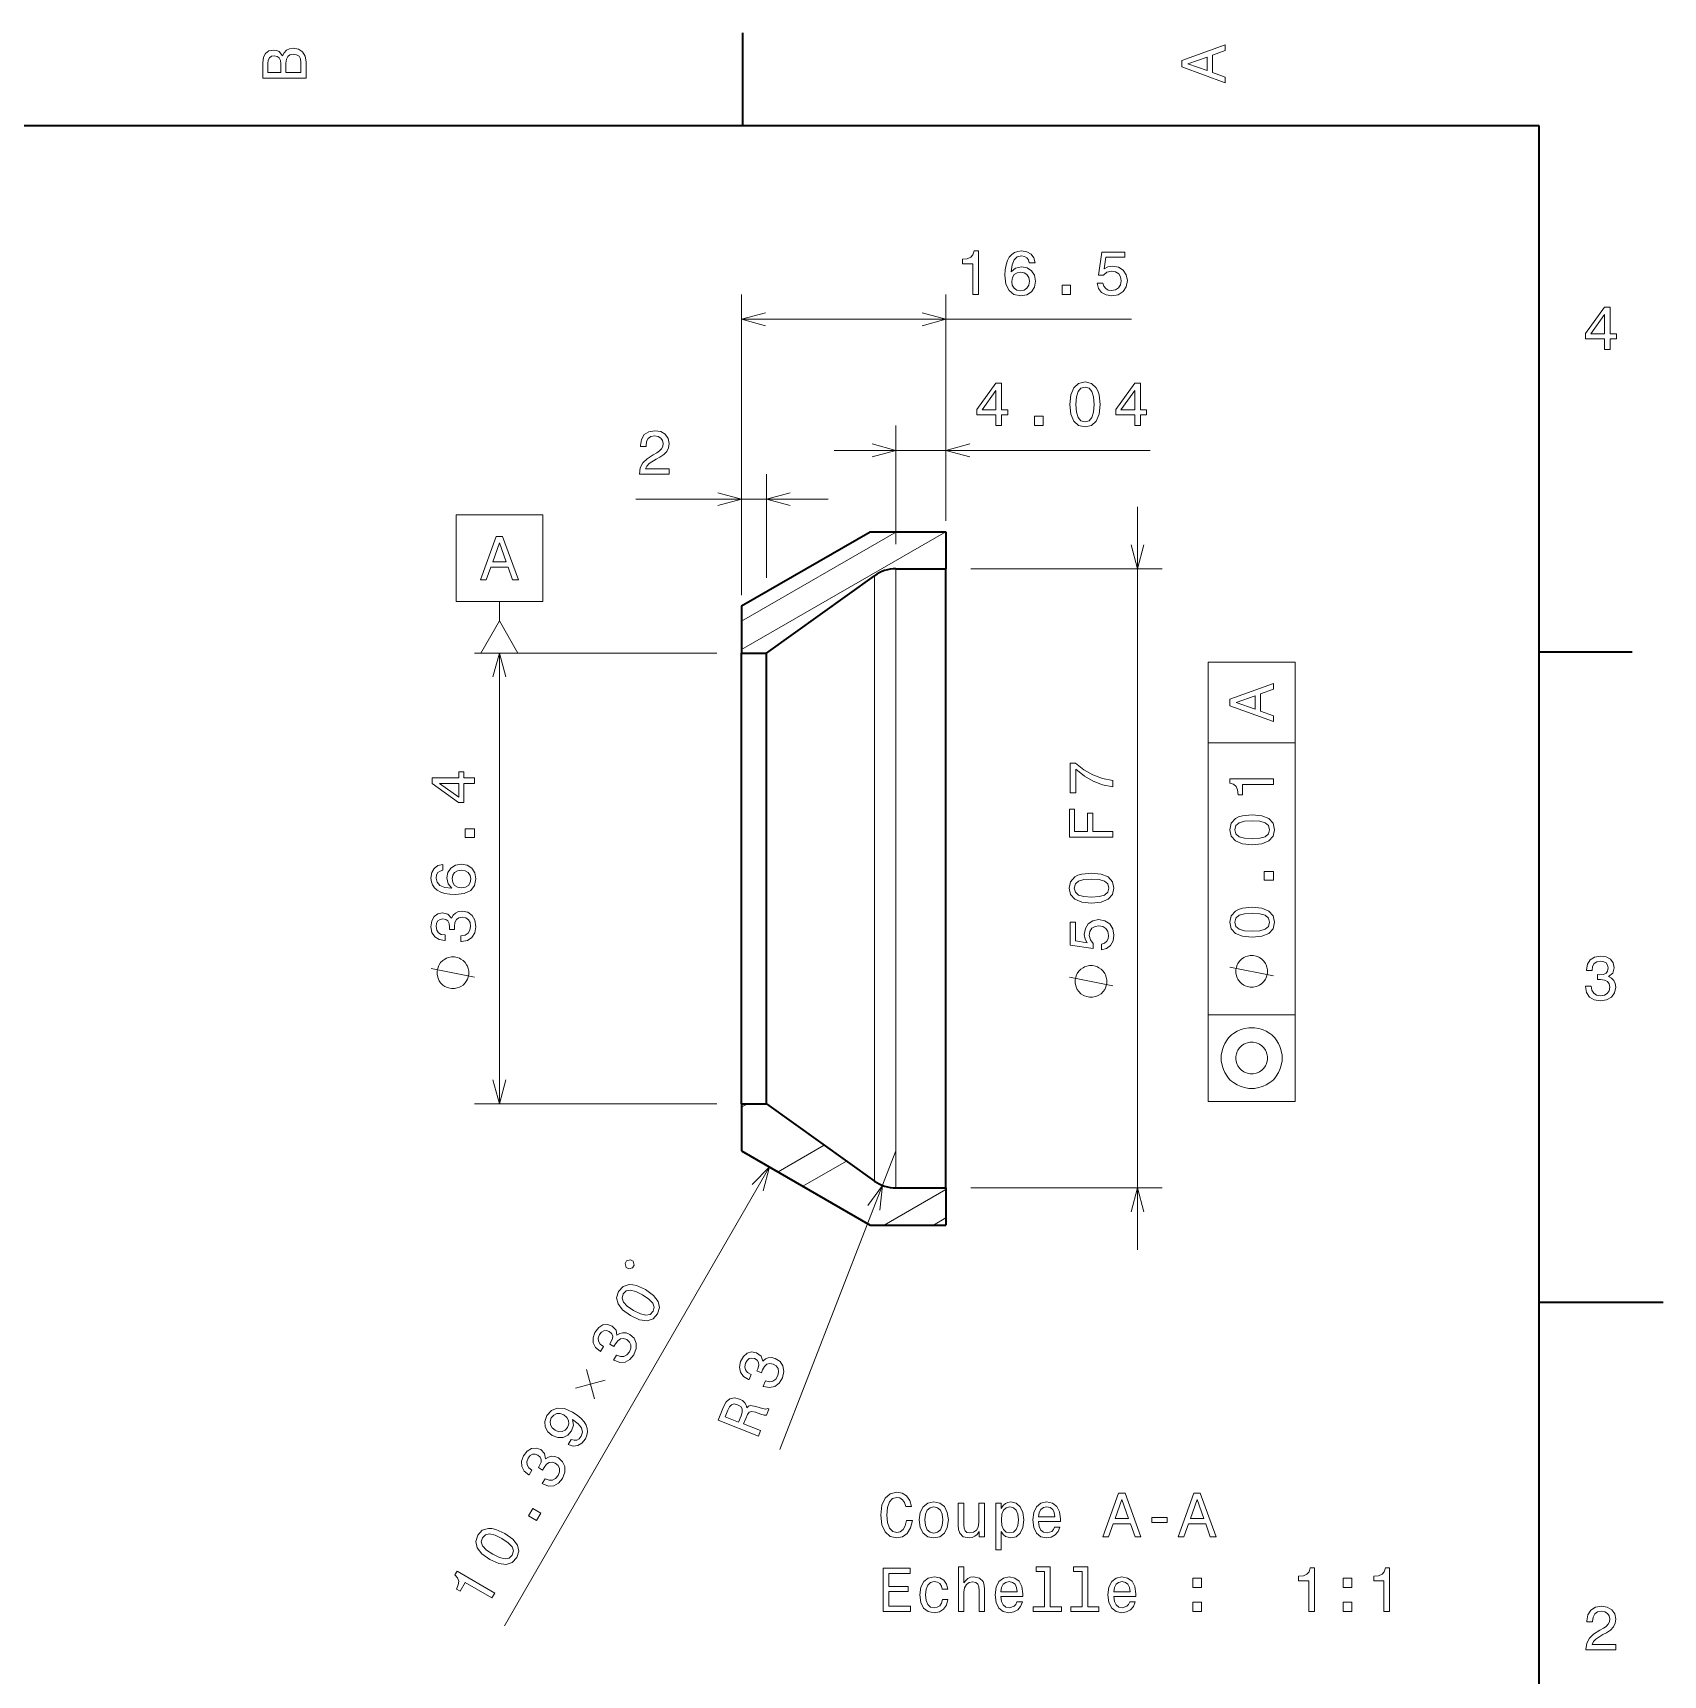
# Model space of a CAD drawing. Extents: x 0 to 297, y 0 to 210.
# Drawn here: x 165.4 to 297, y 74.9 to 207.5 of the extents above; entities that cross this region are included whole.
import ezdxf

# ---------------------------------------------------------------- set-up
doc = ezdxf.new("R2010")
doc.units = 0

msp = doc.modelspace()

# ---------------------------------------------------------------- linework, layer by layer
at = {"color": 7, "lineweight": 35, "ltscale": 0.1875}
for p, q in [((222.699997, 200), (222.699997, 207.5)), ((287, 157.5), (294.5, 157.5))]:
    msp.add_line(p, q, dxfattribs=at)
at = {"color": 7, "lineweight": 35}
for p, q in [((287, 200), (10, 200)), ((287, 10), (287, 200)), ((239.097412, 117.274002), (239.097412, 164.213562)), ((222.597412, 123.241562), (222.597412, 157.413559)), ((224.597412, 123.241562), (224.597412, 157.413559))]:
    msp.add_line(p, q, dxfattribs=at)
at = {"color": 7, "lineweight": 13}
for p, q in [((222.597412, 162.082703), (222.597412, 186.363937)), ((222.597412, 184.363937), (254.069839, 184.363937)), ((230.060455, 173.778275), (255.578186, 173.778275)), ((254.55806, 109.213562), (254.55806, 169.213562)), ((233.314316, 117.765915), (233.314316, 163.65303)), ((235.060455, 117.274002), (235.060455, 164.213562)), ((203.04039, 121.013565), (203.04039, 157.413559)), ((260.278717, 121.206154), (260.278717, 156.686264)), ((267.278717, 121.206154), (267.278717, 156.686264)), ((235.060455, 117.213562), (225.682144, 93.087082)), ((224.852051, 115.91185), (203.461609, 78.862518))]:
    msp.add_line(p, q, dxfattribs=at)
at = {"color": 7, "lineweight": 13, "ltscale": 0.457031}
msp.add_line((239.097412, 168.082703), (239.097412, 186.363937), dxfattribs=at)
at = {"color": 7, "lineweight": 13, "ltscale": 0.239118}
msp.add_line((235.060455, 166.213562), (235.060455, 175.778275), dxfattribs=at)
at = {"color": 7, "lineweight": 13, "ltscale": 0.164118}
msp.add_line((239.097412, 169.213562), (239.097412, 175.778275), dxfattribs=at)
at = {"color": 7, "lineweight": 13, "ltscale": 0.114045}
msp.add_line((222.597412, 167.284683), (222.597412, 171.846466), dxfattribs=at)
at = {"color": 7, "lineweight": 13, "ltscale": 0.209045}
msp.add_line((224.597412, 163.48468), (224.597412, 171.846466), dxfattribs=at)
at = {"color": 7, "lineweight": 13, "ltscale": 0.388527}
msp.add_line((214.05632, 169.846466), (229.597412, 169.846466), dxfattribs=at)
at = {"color": 7, "lineweight": 35, "ltscale": 0.3}
for p, q in [((222.597412, 161.213562), (232.989716, 167.213562)), ((222.597412, 117.213562), (232.989716, 111.213562))]:
    msp.add_line(p, q, dxfattribs=at)
at = {"color": 7, "lineweight": 13, "ltscale": 0.47624}
msp.add_line((222.597412, 157.688766), (239.094833, 167.213562), dxfattribs=at)
at = {"color": 7, "lineweight": 13, "ltscale": 0.36077}
msp.add_line((222.597412, 159.998169), (235.094833, 167.213562), dxfattribs=at)
at = {"color": 7, "lineweight": 35, "ltscale": 0.152692}
for p, q in [((232.989716, 167.213562), (239.097412, 167.213562)), ((232.989716, 111.213562), (239.097412, 111.213562))]:
    msp.add_line(p, q, dxfattribs=at)
at = {"color": 7, "lineweight": 35, "ltscale": 0.075}
for p, q in [((239.097412, 167.213562), (239.097412, 164.213562)), ((239.097412, 114.213562), (239.097412, 111.213562))]:
    msp.add_line(p, q, dxfattribs=at)
at = {"color": 7, "lineweight": 35, "ltscale": 0.267997}
for p, q in [((224.597412, 157.413559), (233.314316, 163.65303)), ((224.597412, 121.013565), (233.314316, 114.774094)), ((224.597412, 121.013565), (233.314316, 114.774094))]:
    msp.add_line(p, q, dxfattribs=at)
at = {"color": 7, "lineweight": 35, "ltscale": 0.100924}
for p, q in [((235.060455, 164.213562), (239.097412, 164.213562)), ((235.060455, 114.213562), (239.097412, 114.213562)), ((235.060455, 114.213562), (239.097412, 114.213562))]:
    msp.add_line(p, q, dxfattribs=at)
at = {"color": 7, "lineweight": 13, "ltscale": 0.386516}
for p, q in [((241.097412, 164.213562), (256.558044, 164.213562)), ((241.097412, 114.213562), (256.558044, 114.213562))]:
    msp.add_line(p, q, dxfattribs=at)
at = {"color": 7, "lineweight": 13, "ltscale": 0.03907}
msp.add_line((203.04039, 160.011642), (203.04039, 161.574448), dxfattribs=at)
at = {"color": 7, "lineweight": 35, "ltscale": 0.095}
for p, q in [((222.597412, 161.213562), (222.597412, 157.413559)), ((222.597412, 121.013565), (222.597412, 117.213562))]:
    msp.add_line(p, q, dxfattribs=at)
at = {"color": 7, "lineweight": 13, "ltscale": 0.488926}
for p, q in [((220.597412, 157.413559), (201.04039, 157.413559)), ((220.597412, 121.013565), (201.04039, 121.013565))]:
    msp.add_line(p, q, dxfattribs=at)
at = {"color": 7, "lineweight": 35, "ltscale": 0.05}
for p, q in [((222.597412, 157.413559), (224.597412, 157.413559)), ((222.597412, 121.013565), (224.597412, 121.013565)), ((222.597412, 121.013565), (224.597412, 121.013565))]:
    msp.add_line(p, q, dxfattribs=at)
at = {"color": 7, "lineweight": 13, "ltscale": 0.175}
for p, q in [((260.278717, 156.686264), (267.278717, 156.686264)), ((260.278717, 150.150238), (267.278717, 150.150253)), ((260.278717, 128.206146), (267.278717, 128.206161)), ((260.278717, 121.206154), (267.278717, 121.206154))]:
    msp.add_line(p, q, dxfattribs=at)
at = {"color": 7, "lineweight": 35, "ltscale": 0.0557}
for p, q in [((222.597412, 121.013565), (222.597412, 123.241562)), ((224.597412, 121.013565), (224.597412, 123.241562))]:
    msp.add_line(p, q, dxfattribs=at)
at = {"color": 7, "lineweight": 13, "ltscale": 0.01376}
msp.add_line((222.597412, 120.738358), (223.074081, 121.013565), dxfattribs=at)
at = {"color": 7, "lineweight": 13, "ltscale": 0.107678}
msp.add_line((225.544861, 115.511856), (229.274948, 117.665428), dxfattribs=at)
at = {"color": 7, "lineweight": 13, "ltscale": 0.074796}
msp.add_line((233.314316, 114.774094), (233.314316, 117.765915), dxfattribs=at)
at = {"color": 7, "lineweight": 13, "ltscale": 0.076511}
msp.add_line((235.060455, 114.213562), (235.060455, 117.274002), dxfattribs=at)
at = {"color": 7, "lineweight": 35, "ltscale": 0.076511}
msp.add_line((239.097412, 114.213562), (239.097412, 117.274002), dxfattribs=at)
at = {"color": 7, "lineweight": 13, "ltscale": 0.101498}
msp.add_line((227.544861, 114.357155), (231.060837, 116.387108), dxfattribs=at)
at = {"color": 7, "lineweight": 13, "ltscale": 0.144263}
msp.add_line((234.099991, 111.213562), (239.097412, 114.098824), dxfattribs=at)
at = {"color": 7, "lineweight": 13, "ltscale": 0.028793}
msp.add_line((238.099991, 111.213562), (239.097412, 111.789429), dxfattribs=at)
at = {"color": 7, "lineweight": 35, "ltscale": 0.25}
msp.add_line((287, 105), (297, 105), dxfattribs=at)
at = {"color": 7, "lineweight": 13}
for points in [[(185.542007, 205.630417), (185.249496, 205.983429), (185.052811, 206.074219), (184.81073, 206.104477), (184.432495, 206.03891), (184.160156, 205.842224), (183.993729, 205.524506), (183.933212, 205.080704), (183.933212, 203.835022), (187.433212, 203.835022), (187.433212, 205.151306), (187.36261, 205.620331), (187.155838, 205.968307), (186.828018, 206.185165), (186.384216, 206.260818), (186.08667, 206.215424), (185.839554, 206.094391), (185.65799, 205.897705)], [(185.385666, 204.984879), (185.385666, 204.298996), (184.351807, 204.298996), (184.351807, 205.025223), (184.382065, 205.297562), (184.472839, 205.489197), (184.629181, 205.605194), (184.86116, 205.645538), (185.093155, 205.600143), (185.254532, 205.479111), (185.355408, 205.272339)], [(187.014618, 205.095825), (187.014618, 204.298996), (185.809296, 204.298996), (185.809296, 205.050446), (185.844589, 205.368164), (185.9505, 205.595108), (186.132065, 205.731277), (186.394302, 205.776657), (186.671692, 205.731277), (186.863327, 205.605194), (186.979324, 205.393372)], [(261.633209, 203.466858), (261.633209, 203.930847), (260.604401, 204.298996), (260.604401, 205.695969), (261.633209, 206.064133), (261.633209, 206.538193), (258.128174, 205.257217), (258.128174, 204.742798)], [(260.17572, 204.460388), (258.632477, 205), (260.17572, 205.539627)], [(241.252991, 186.363937), (241.711914, 186.363937), (241.711914, 189.88916), (241.368988, 189.88916), (241.278198, 189.581512), (241.096649, 189.374741), (240.819275, 189.253708), (240.435989, 189.213364), (240.435989, 188.855286), (241.252991, 188.855286)], [(246.290161, 188.920853), (246.194336, 189.329361), (245.972443, 189.631958), (245.629501, 189.823593), (245.185699, 189.88916), (244.888153, 189.853851), (244.630936, 189.758026), (244.403992, 189.601685), (244.212357, 189.379791), (244.06105, 189.102417), (243.950104, 188.764511), (243.879501, 188.366104), (243.859329, 187.917252), (243.940018, 187.201111), (244.187134, 186.681656), (244.585556, 186.368988), (245.130219, 186.263077), (245.619415, 186.353851), (245.992615, 186.590881), (246.23468, 186.964081), (246.320419, 187.438141), (246.23468, 187.917252), (246.002701, 188.2854), (245.644623, 188.517395), (245.200821, 188.598083), (244.721725, 188.497223), (244.363647, 188.209763), (244.439301, 188.764511), (244.600677, 189.162933), (244.847794, 189.399963), (245.190735, 189.480652), (245.442902, 189.440308), (245.634552, 189.334396), (245.76062, 189.157883), (245.826187, 188.920853)], [(251.301117, 187.276764), (251.412064, 186.86322), (251.65918, 186.540451), (252.022293, 186.338715), (252.486267, 186.263077), (252.995636, 186.353851), (253.394058, 186.600967), (253.64621, 186.994339), (253.742035, 187.498657), (253.656296, 187.967682), (253.41423, 188.335846), (253.03598, 188.572876), (252.546783, 188.6586), (252.168549, 188.598083), (251.876038, 188.431656), (252.017258, 189.374741), (253.5504, 189.374741), (253.5504, 189.788284), (251.679352, 189.788284), (251.401978, 187.932373), (251.805435, 187.932373), (252.097946, 188.169418), (252.471146, 188.255142), (252.793915, 188.199677), (253.041031, 188.038284), (253.197372, 187.791168), (253.252838, 187.47345), (253.197372, 187.155731), (253.03598, 186.9086), (252.788864, 186.752258), (252.471146, 186.696793), (252.203857, 186.732086), (251.997086, 186.848083), (251.845779, 187.029648), (251.770142, 187.276764)], [(245.831238, 187.433105), (245.775757, 187.115387), (245.634552, 186.873306), (245.407593, 186.711914), (245.125183, 186.661484), (244.827621, 186.711914), (244.600677, 186.868256), (244.454422, 187.110336), (244.409042, 187.428055), (244.459473, 187.740738), (244.600677, 187.977768), (244.832672, 188.129059), (245.145355, 188.18454), (245.417679, 188.129059), (245.634552, 187.982819), (245.775757, 187.745789)], [(248.467834, 186.363937), (249.163788, 186.363937), (249.163788, 187.115387), (248.467834, 187.115387)], [(292.277374, 181.916794), (292.731262, 181.916794), (292.731262, 182.784225), (293.23056, 182.784225), (293.23056, 183.187683), (292.731262, 183.187683), (292.731262, 185.341141), (292.272339, 185.341141), (290.739197, 183.228027), (290.739197, 182.784225), (292.277374, 182.784225)], [(291.162842, 183.187683), (292.277374, 184.756134), (292.277374, 183.187683)], [(243.129486, 175.778275), (243.583374, 175.778275), (243.583374, 176.645706), (244.082657, 176.645706), (244.082657, 177.049164), (243.583374, 177.049164), (243.583374, 179.202621), (243.124451, 179.202621), (241.591309, 177.089508), (241.591309, 176.645706), (243.129486, 176.645706)], [(249.108734, 177.48793), (249.184387, 176.696136), (249.421417, 176.131302), (249.799667, 175.788361), (250.324158, 175.677414), (250.843613, 175.788361), (251.221848, 176.131302), (251.453842, 176.696136), (251.534531, 177.48793), (251.453842, 178.274673), (251.358017, 178.587357), (251.221848, 178.844559), (250.843613, 179.1875), (250.324158, 179.303497), (249.799667, 179.1875), (249.421417, 178.839508), (249.184387, 178.274673)], [(254.337555, 175.778275), (254.791443, 175.778275), (254.791443, 176.645706), (255.290726, 176.645706), (255.290726, 177.049164), (254.791443, 177.049164), (254.791443, 179.202621), (254.33252, 179.202621), (252.799377, 177.089508), (252.799377, 176.645706), (254.337555, 176.645706)], [(242.014938, 177.049164), (243.129486, 178.617615), (243.129486, 177.049164)], [(249.592896, 177.48793), (249.63324, 178.09816), (249.759323, 178.536926), (249.986267, 178.794128), (250.324158, 178.884903), (250.657013, 178.794128), (250.883957, 178.536926), (251.01004, 178.09816), (251.050385, 177.48793), (251.01004, 176.87265), (250.883957, 176.433899), (250.657013, 176.176697), (250.324158, 176.090958), (249.986267, 176.176697), (249.759323, 176.433899), (249.63324, 176.87265)], [(253.223007, 177.049164), (254.337555, 178.617615), (254.337555, 177.049164)], [(246.240158, 175.778275), (246.936111, 175.778275), (246.936111, 176.529724), (246.240158, 176.529724)], [(214.343781, 171.846466), (216.749405, 171.846466), (216.749405, 172.280182), (214.848099, 172.280182), (214.95401, 172.517212), (215.135559, 172.713898), (215.695358, 173.071976), (215.99292, 173.223267), (216.32576, 173.440125), (216.562805, 173.692291), (216.698959, 173.989838), (216.749405, 174.327728), (216.663666, 174.751373), (216.426636, 175.084213), (216.063522, 175.296036), (215.594498, 175.371674), (215.110352, 175.28595), (214.742188, 175.04892), (214.505157, 174.67067), (214.424469, 174.171387), (214.424469, 174.100784), (214.883408, 174.100784), (214.883408, 174.141144), (214.928787, 174.48407), (215.064957, 174.736237), (215.281815, 174.897614), (215.56929, 174.953094), (215.861786, 174.902664), (216.078644, 174.776581), (216.219864, 174.579895), (216.270294, 174.332779), (216.234985, 174.100784), (216.13916, 173.904099), (215.977783, 173.732635), (215.75589, 173.581329), (215.458328, 173.419952), (214.964096, 173.107269), (214.616119, 172.774414), (214.409348, 172.370956), (214.343781, 171.861603)], [(199.54039, 168.574448), (199.54039, 161.574448), (206.54039, 161.574448), (206.54039, 168.574448)], [(201.507248, 163.324448), (201.971222, 163.324448), (202.339386, 164.353271), (203.736359, 164.353271), (204.104507, 163.324448), (204.578583, 163.324448), (203.297592, 166.829498), (202.783188, 166.829498)], [(202.500763, 164.781937), (203.04039, 166.325165), (203.580017, 164.781937)], [(204.54039, 157.413559), (203.04039, 160.011642), (201.54039, 157.413559)], [(201.04039, 146.878311), (201.04039, 147.332199), (200.172958, 147.332199), (200.172958, 147.831482), (199.769501, 147.831482), (199.769501, 147.332199), (197.616043, 147.332199), (197.616043, 146.87326), (199.729156, 145.340118), (200.172958, 145.340118), (200.172958, 146.878311)], [(252.55806, 146.599915), (252.55806, 147.109283), (251.725922, 147.275711), (250.949265, 147.568222), (250.228088, 147.981766), (249.552292, 148.521393), (249.133713, 148.521393), (249.133713, 146.120819), (249.592636, 146.120819), (249.592636, 148.037247), (250.273483, 147.482483), (250.984573, 147.063904), (251.741058, 146.771393)], [(265.528717, 146.791458), (265.528717, 147.250397), (262.00351, 147.250397), (262.00351, 146.907455), (262.311127, 146.816681), (262.517914, 146.635117), (262.638947, 146.357742), (262.679291, 145.974457), (263.037354, 145.974457), (263.037354, 146.791458)], [(199.769501, 145.763748), (198.20105, 146.878311), (199.769501, 146.878311)], [(252.55806, 142.531052), (252.55806, 143.000061), (250.949265, 143.000061), (250.949265, 144.472687), (250.530685, 144.472687), (250.530685, 143.000061), (249.481689, 143.000061), (249.481689, 144.810577), (249.05806, 144.810577), (249.05806, 142.531052)], [(263.819061, 141.930801), (264.61084, 142.006454), (265.17569, 142.243484), (265.518616, 142.621719), (265.629578, 143.146225), (265.518616, 143.665665), (265.17569, 144.043915), (264.61084, 144.275894), (263.819061, 144.356598), (263.032318, 144.275894), (262.719635, 144.180084), (262.462433, 144.043915), (262.119507, 143.665665), (262.00351, 143.146225), (262.119507, 142.621719), (262.467468, 142.243484), (263.032318, 142.006454)], [(263.819061, 142.414948), (263.208832, 142.455292), (262.770081, 142.581375), (262.512878, 142.808319), (262.422089, 143.146225), (262.512878, 143.479065), (262.770081, 143.706009), (263.208832, 143.832092), (263.819061, 143.872437), (264.434326, 143.832092), (264.873108, 143.706009), (265.13031, 143.479065), (265.216034, 143.146225), (265.13031, 142.808319), (264.873108, 142.581375), (264.434326, 142.455292)], [(201.04039, 142.516922), (201.04039, 143.212891), (200.288956, 143.212891), (200.288956, 142.516922)], [(198.483475, 140.339264), (198.074966, 140.243439), (197.772385, 140.02153), (197.580734, 139.678589), (197.515167, 139.234787), (197.550476, 138.937241), (197.646301, 138.680038), (197.802643, 138.453094), (198.024536, 138.261444), (198.30191, 138.110153), (198.639816, 137.999207), (199.038223, 137.928589), (199.487076, 137.908417), (200.203217, 137.98912), (200.722672, 138.236237), (201.035339, 138.634644), (201.141251, 139.179321), (201.050476, 139.668503), (200.813446, 140.041702), (200.440247, 140.283783), (199.966187, 140.369522), (199.487076, 140.283783), (199.118927, 140.051788), (198.886932, 139.693726), (198.806244, 139.249924), (198.907104, 138.770813), (199.194565, 138.41275), (198.639816, 138.488388), (198.241394, 138.64978), (198.004364, 138.896896), (197.923676, 139.239838), (197.96402, 139.491989), (198.069931, 139.68364), (198.246445, 139.809723), (198.483475, 139.875275)], [(199.971222, 139.880325), (200.288956, 139.824844), (200.531021, 139.68364), (200.692413, 139.456696), (200.742844, 139.174271), (200.692413, 138.876724), (200.536072, 138.64978), (200.293991, 138.503525), (199.976273, 138.45813), (199.663589, 138.50856), (199.426559, 138.64978), (199.275269, 138.88176), (199.219788, 139.194443), (199.275269, 139.466782), (199.421509, 139.68364), (199.658539, 139.824844)], [(250.848404, 137.21347), (251.640198, 137.289108), (252.205032, 137.526154), (252.547974, 137.904388), (252.65892, 138.428879), (252.547974, 138.948334), (252.205032, 139.326584), (251.640198, 139.558563), (250.848404, 139.639252), (250.061661, 139.558563), (249.748978, 139.462753), (249.491776, 139.326584), (249.148834, 138.948334), (249.032837, 138.428879), (249.148834, 137.904388), (249.496826, 137.526154), (250.061661, 137.289108)], [(265.528717, 139.06221), (265.528717, 139.758179), (264.777283, 139.758179), (264.777283, 139.06221)], [(250.848404, 137.697617), (250.238174, 137.737961), (249.799408, 137.864044), (249.542206, 138.090988), (249.451431, 138.428879), (249.542206, 138.761734), (249.799408, 138.988678), (250.238174, 139.114761), (250.848404, 139.155106), (251.463684, 139.114761), (251.902435, 138.988678), (252.159637, 138.761734), (252.245377, 138.428879), (252.159637, 138.090988), (251.902435, 137.864044), (251.463684, 137.737961)], [(263.819061, 134.458755), (264.61084, 134.534409), (265.17569, 134.771439), (265.518616, 135.149673), (265.629578, 135.674179), (265.518616, 136.193619), (265.17569, 136.571869), (264.61084, 136.803848), (263.819061, 136.884552), (263.032318, 136.803848), (262.719635, 136.708038), (262.462433, 136.571869), (262.119507, 136.193619), (262.00351, 135.674179), (262.119507, 135.149673), (262.467468, 134.771439), (263.032318, 134.534409)], [(199.940964, 134.121964), (199.976273, 134.121964), (200.460419, 134.202652), (200.823532, 134.439697), (201.055511, 134.812897), (201.141251, 135.307129), (201.055511, 135.831619), (200.833618, 136.224991), (200.480591, 136.477158), (200.026703, 136.567932), (199.729156, 136.527588), (199.487076, 136.416641), (199.300476, 136.235077), (199.164307, 135.993011), (198.891968, 136.320816), (198.458252, 136.436813), (198.06488, 136.36116), (197.767334, 136.144302), (197.580734, 135.791275), (197.515167, 135.307129), (197.595871, 134.853241), (197.817764, 134.505249), (198.170792, 134.278305), (198.639816, 134.202652), (198.67511, 134.202652), (198.67511, 134.651505), (198.352356, 134.691849), (198.120361, 134.822983), (197.979156, 135.03479), (197.928711, 135.332336), (197.96907, 135.594589), (198.074966, 135.78624), (198.246445, 135.902222), (198.478424, 135.947617), (198.725555, 135.902222), (198.891968, 135.781189), (198.992844, 135.569366), (199.023102, 135.281906), (199.018051, 135.08522), (199.416473, 135.08522), (199.406387, 135.332336), (199.451767, 135.65007), (199.572815, 135.8871), (199.769501, 136.028305), (200.026703, 136.078735), (200.319214, 136.02327), (200.536072, 135.877014), (200.672241, 135.64502), (200.717621, 135.337387), (200.667191, 135.019669), (200.5159, 134.787674), (200.273819, 134.641418), (199.940964, 134.585938)], [(251.645233, 133.442139), (252.058777, 133.553085), (252.381546, 133.800217), (252.583282, 134.163315), (252.65892, 134.627304), (252.568146, 135.136658), (252.32103, 135.53508), (251.927658, 135.787247), (251.42334, 135.883057), (250.954315, 135.797333), (250.586151, 135.555252), (250.349121, 135.177017), (250.263397, 134.68782), (250.323914, 134.30957), (250.490341, 134.017075), (249.547256, 134.158279), (249.547256, 135.691422), (249.133713, 135.691422), (249.133713, 133.820389), (250.989624, 133.542999), (250.989624, 133.946457), (250.752579, 134.238968), (250.666855, 134.612167), (250.722321, 134.934937), (250.883713, 135.182053), (251.130829, 135.338394), (251.448547, 135.393875), (251.766266, 135.338394), (252.013397, 135.177017), (252.169739, 134.929886), (252.225204, 134.612167), (252.189911, 134.344879), (252.073914, 134.138107), (251.892349, 133.986816), (251.645233, 133.911163)], [(263.819061, 134.942902), (263.208832, 134.983246), (262.770081, 135.109329), (262.512878, 135.336273), (262.422089, 135.674179), (262.512878, 136.007019), (262.770081, 136.233978), (263.208832, 136.360046), (263.819061, 136.400391), (264.434326, 136.360046), (264.873108, 136.233978), (265.13031, 136.007019), (265.216034, 135.674179), (265.13031, 135.336273), (264.873108, 135.109329), (264.434326, 134.983246)], [(199.29039, 132.874847), (199.173721, 132.874847), (198.940384, 132.816513), (198.765396, 132.758179), (198.648727, 132.699844), (198.473724, 132.583176), (198.298721, 132.408188), (198.182053, 132.233185), (198.123718, 132.116516), (198.065384, 131.941513), (198.00705, 131.708176), (198.00705, 131.591522), (198.00705, 131.474854), (198.065384, 131.241516), (198.123718, 131.066513), (198.182053, 130.949844), (198.298721, 130.774857), (198.473724, 130.599854), (198.648727, 130.483185), (198.765396, 130.42485), (198.940384, 130.366516), (199.173721, 130.308182), (199.29039, 130.308182), (199.407059, 130.308182), (199.640396, 130.366516), (199.815384, 130.42485), (199.932053, 130.483185), (200.107056, 130.599854), (200.282059, 130.774841), (200.398727, 130.949844), (200.457062, 131.066513), (200.515396, 131.241516), (200.57373, 131.474854), (200.57373, 131.591522), (200.57373, 131.708176), (200.515396, 131.941513), (200.457062, 132.116516), (200.398727, 132.233185), (200.282059, 132.408188), (200.107056, 132.583176), (199.932053, 132.699844), (199.815384, 132.758179), (199.640396, 132.816513), (199.407059, 132.874847)], [(263.778717, 132.989502), (263.662048, 132.989502), (263.428711, 132.931168), (263.253723, 132.872833), (263.137054, 132.814499), (262.962036, 132.69783), (262.787048, 132.522827), (262.67038, 132.347824), (262.612061, 132.231155), (262.553711, 132.056168), (262.495392, 131.82283), (262.495392, 131.706161), (262.495392, 131.589493), (262.553711, 131.356155), (262.612061, 131.181168), (262.67038, 131.064499), (262.787048, 130.889496), (262.962036, 130.714493), (263.137054, 130.597824), (263.253723, 130.53949), (263.428711, 130.481155), (263.662048, 130.422821), (263.778717, 130.422821), (263.895386, 130.422821), (264.128723, 130.481155), (264.303711, 130.53949), (264.42038, 130.597824), (264.595398, 130.714493), (264.770386, 130.889496), (264.887054, 131.064499), (264.945374, 131.181168), (265.003723, 131.356155), (265.062042, 131.589493), (265.062042, 131.706161), (265.062042, 131.82283), (265.003723, 132.056168), (264.945374, 132.231155), (264.887054, 132.347824), (264.770386, 132.522827), (264.595398, 132.69783), (264.42038, 132.814499), (264.303711, 132.872833), (264.128723, 132.931168), (263.895386, 132.989502)], [(290.729126, 130.51622), (290.729126, 130.480911), (290.809814, 129.996765), (291.046844, 129.633652), (291.420044, 129.401657), (291.914276, 129.315933), (292.438782, 129.401657), (292.832153, 129.623566), (293.08429, 129.976593), (293.175079, 130.430481), (293.134735, 130.728027), (293.023773, 130.970108), (292.842224, 131.156708), (292.600159, 131.292877), (292.927948, 131.565216), (293.043945, 131.998932), (292.968292, 132.392303), (292.751434, 132.68985), (292.398407, 132.87645), (291.914276, 132.942017), (291.460388, 132.861313), (291.112396, 132.63942), (290.885468, 132.286392), (290.809814, 131.817368), (290.809814, 131.782074), (291.258636, 131.782074), (291.299011, 132.104828), (291.430115, 132.336823), (291.641937, 132.478027), (291.939484, 132.528473), (292.201721, 132.488113), (292.393372, 132.382217), (292.509369, 132.210739), (292.554749, 131.97876), (292.509369, 131.731628), (292.388336, 131.565216), (292.176514, 131.46434), (291.889069, 131.434082), (291.692383, 131.439133), (291.692383, 131.04071), (291.939484, 131.050797), (292.257202, 131.005417), (292.494232, 130.884369), (292.635468, 130.687683), (292.685883, 130.430481), (292.630402, 130.13797), (292.484161, 129.921112), (292.252167, 129.784943), (291.944519, 129.739563), (291.626801, 129.789993), (291.394806, 129.941284), (291.248566, 130.183365), (291.193085, 130.51622)], [(250.80806, 132.17485), (250.691391, 132.17485), (250.458054, 132.116516), (250.283066, 132.058182), (250.166397, 131.999847), (249.991394, 131.883179), (249.816391, 131.708176), (249.699722, 131.533188), (249.641388, 131.416519), (249.583054, 131.241516), (249.524719, 131.008179), (249.524719, 130.89151), (249.524719, 130.774841), (249.583054, 130.541519), (249.641388, 130.366516), (249.699722, 130.249847), (249.816391, 130.074844), (249.991394, 129.899841), (250.166397, 129.783188), (250.283066, 129.724854), (250.458054, 129.666519), (250.691391, 129.608185), (250.80806, 129.608185), (250.924728, 129.608185), (251.158066, 129.666519), (251.333054, 129.724854), (251.449722, 129.783188), (251.624725, 129.899841), (251.799728, 130.074844), (251.916397, 130.249847), (251.974731, 130.366516), (252.033066, 130.541519), (252.0914, 130.774841), (252.0914, 130.89151), (252.0914, 131.008179), (252.033066, 131.241516), (251.974731, 131.416519), (251.916397, 131.533188), (251.799728, 131.708176), (251.624725, 131.883179), (251.449722, 131.999847), (251.333054, 132.058182), (251.158066, 132.116516), (250.924728, 132.17485)], [(263.778717, 127.156151), (263.54538, 127.156151), (263.195374, 127.097824), (263.020386, 127.03949), (262.845398, 126.981155), (262.612061, 126.864487), (262.320374, 126.689484), (262.145386, 126.572823), (262.028717, 126.456154), (261.912048, 126.339485), (261.79538, 126.16449), (261.620392, 125.872818), (261.503723, 125.639488), (261.445374, 125.464485), (261.387054, 125.28949), (261.328705, 124.939484), (261.328705, 124.706154), (261.328705, 124.472824), (261.387054, 124.122818), (261.445374, 123.947823), (261.503723, 123.77282), (261.620392, 123.53949), (261.79538, 123.247818), (261.912048, 123.072823), (262.028717, 122.956154), (262.145386, 122.839485), (262.320374, 122.722824), (262.612061, 122.547821), (262.845398, 122.431152), (263.020386, 122.372818), (263.195374, 122.314484), (263.54538, 122.256157), (263.778717, 122.256157), (264.012054, 122.256157), (264.362061, 122.314484), (264.537048, 122.372818), (264.712036, 122.431152), (264.945374, 122.547821), (265.237061, 122.722824), (265.412048, 122.839485), (265.528717, 122.956154), (265.645386, 123.072823), (265.762054, 123.247818), (265.937042, 123.53949), (266.053711, 123.77282), (266.112061, 123.947823), (266.17038, 124.122818), (266.228729, 124.472824), (266.228729, 124.706154), (266.228729, 124.939484), (266.17038, 125.28949), (266.112061, 125.464485), (266.053711, 125.639488), (265.937042, 125.872818), (265.762054, 126.16449), (265.645386, 126.339485), (265.528717, 126.456154), (265.412048, 126.572823), (265.237061, 126.689484), (264.945374, 126.864487), (264.712036, 126.981155), (264.537048, 127.03949), (264.362061, 127.097824), (264.012054, 127.156151)], [(263.778717, 125.989487), (263.662048, 125.989487), (263.428711, 125.931152), (263.253723, 125.872818), (263.137054, 125.814484), (262.962036, 125.697823), (262.787048, 125.52282), (262.67038, 125.347824), (262.612061, 125.231155), (262.553711, 125.056152), (262.495392, 124.822823), (262.495392, 124.706154), (262.495392, 124.589485), (262.553711, 124.356155), (262.612061, 124.181152), (262.67038, 124.064484), (262.787048, 123.889488), (262.962036, 123.714485), (263.137054, 123.597824), (263.253723, 123.53949), (263.428711, 123.481155), (263.662048, 123.422821), (263.778717, 123.422821), (263.895386, 123.422821), (264.128723, 123.481155), (264.303711, 123.53949), (264.42038, 123.597824), (264.595398, 123.714485), (264.770386, 123.889488), (264.887054, 124.064484), (264.945374, 124.181152), (265.003723, 124.356155), (265.062042, 124.589485), (265.062042, 124.706154), (265.062042, 124.822823), (265.003723, 125.056152), (264.945374, 125.231155), (264.887054, 125.347824), (264.770386, 125.52282), (264.595398, 125.697823), (264.42038, 125.814484), (264.303711, 125.872818), (264.128723, 125.931152), (263.895386, 125.989487)], [(213.799545, 107.768364), (213.916214, 107.970436), (213.830811, 108.289169), (213.628738, 108.405838), (213.309998, 108.320435), (213.193329, 108.118362), (213.278732, 107.799622), (213.480804, 107.682953)], [(213.633316, 103.89975), (214.356842, 103.569374), (214.964523, 103.492226), (215.450638, 103.648323), (215.808975, 104.047073), (215.972626, 104.552414), (215.864746, 105.051453), (215.491577, 105.534775), (214.846207, 106.000549), (214.124527, 106.324036), (213.805832, 106.3974), (213.514999, 106.408073), (213.028885, 106.251976), (212.668701, 105.860115), (212.506912, 105.347893), (212.619141, 104.846329), (212.989792, 104.358643)], [(213.875397, 104.319038), (213.367081, 104.659096), (213.050156, 104.987663), (212.940872, 105.312805), (213.031204, 105.650818), (213.276245, 105.893692), (213.612473, 105.961632), (214.055481, 105.85144), (214.604141, 105.581268), (215.116806, 105.238686), (215.433746, 104.910118), (215.543015, 104.584976), (215.450836, 104.253845), (215.207642, 104.004089), (214.871429, 103.93615), (214.428406, 104.046341)], [(212.266037, 100.311096), (212.296616, 100.293449), (212.756241, 100.121254), (213.189224, 100.144974), (213.576736, 100.35218), (213.898102, 100.737335), (214.086105, 101.234428), (214.090607, 101.68605), (213.910965, 102.08094), (213.563278, 102.386505), (213.285416, 102.500336), (213.020294, 102.525284), (212.767914, 102.461349), (212.528961, 102.319794), (212.457016, 102.739853), (212.139404, 103.057167), (211.76091, 103.188339), (211.394791, 103.149307), (211.056671, 102.936874), (210.757828, 102.550369), (210.600754, 102.116943), (210.618942, 101.704636), (210.811188, 101.331581), (211.17955, 101.031555), (211.210129, 101.013908), (211.434555, 101.402618), (211.175201, 101.598946), (211.039856, 101.828491), (211.023468, 102.082535), (211.128571, 102.36544), (211.294632, 102.57238), (211.482178, 102.685394), (211.688675, 102.700111), (211.912277, 102.623428), (212.103592, 102.460556), (212.187195, 102.272522), (212.16864, 102.038651), (212.051117, 101.774574), (211.94841, 101.606766), (212.293442, 101.407555), (212.408264, 101.626602), (212.60643, 101.879074), (212.829773, 102.023827), (213.070709, 102.047775), (213.31868, 101.962845), (213.54425, 101.768555), (213.658936, 101.533463), (213.660858, 101.264473), (213.546356, 100.975357), (213.343811, 100.725418), (213.096802, 100.600159), (212.814026, 100.594528), (212.498032, 100.712921)], [(224.345108, 98.202156), (224.378006, 98.189362), (224.858505, 98.089165), (225.282822, 98.178535), (225.634262, 98.442329), (225.893234, 98.871925), (226.003357, 99.391846), (225.939041, 99.83889), (225.701355, 100.201828), (225.311203, 100.450882), (225.019241, 100.52108), (224.753418, 100.505371), (224.513718, 100.403755), (224.299103, 100.227463), (224.164032, 100.631668), (223.801804, 100.896919), (223.407761, 100.968933), (223.051849, 100.874611), (222.750031, 100.613174), (222.513504, 100.185669), (222.424271, 99.733383), (222.50502, 99.328644), (222.751846, 98.989212), (223.161591, 98.748779), (223.194489, 98.735992), (223.357117, 99.154343), (223.070892, 99.308884), (222.902176, 99.515152), (222.84729, 99.763741), (222.908096, 100.059341), (223.04071, 100.289154), (223.208862, 100.429413), (223.410706, 100.475403), (223.643372, 100.433655), (223.857254, 100.301819), (223.968521, 100.128708), (223.985794, 99.894737), (223.909851, 99.615845), (223.833893, 99.434341), (224.205231, 99.289993), (224.28537, 99.523979), (224.44278, 99.803673), (224.641479, 99.980743), (224.875961, 100.041107), (225.133957, 99.994919), (225.38649, 99.837234), (225.535629, 99.622353), (225.578491, 99.356796), (225.509338, 99.053612), (225.347229, 98.775742), (225.122162, 98.614334), (224.843536, 98.56572), (224.513199, 98.634613)], [(223.960556, 94.178329), (224.130478, 94.615494), (222.753204, 95.150848), (222.926788, 95.597412), (223.068787, 95.920975), (223.214996, 96.102219), (223.413971, 96.154732), (223.709579, 96.093933), (224.141769, 95.952988), (224.430069, 95.87339), (224.616516, 95.865845), (224.808365, 96.359406), (224.719055, 96.394119), (224.54541, 96.337173), (224.286362, 96.394577), (223.747101, 96.566322), (223.325897, 96.638062), (223.161652, 96.577461), (223.006561, 96.442955), (222.962143, 96.676659), (222.848785, 96.872223), (222.674835, 97.037231), (222.436676, 97.162277), (222.016251, 97.249954), (221.647018, 97.177048), (221.347809, 96.936234), (221.122253, 96.536942), (220.698334, 95.446396)], [(208.604202, 93.504631), (208.987061, 93.370941), (209.361908, 93.404922), (209.699341, 93.606094), (209.987442, 93.963875), (210.105637, 94.239212), (210.160675, 94.516083), (210.138748, 94.790794), (210.042389, 95.067711), (209.877823, 95.337433), (209.636307, 95.60498), (209.328415, 95.858444), (208.947952, 96.107231), (208.289261, 96.388535), (207.715836, 96.43425), (207.248367, 96.249916), (206.882462, 95.838058), (206.713959, 95.364655), (206.737, 94.92041), (206.939163, 94.52417), (207.305008, 94.21978), (207.764633, 94.047592), (208.201981, 94.068787), (208.579407, 94.258514), (208.869339, 94.609406), (209.023392, 95.067871), (208.949112, 95.524216), (209.393555, 95.174438), (209.657898, 94.835472), (209.739624, 94.502945), (209.636185, 94.172493), (209.474487, 93.963028), (209.282578, 93.852539), (209.066681, 93.831604), (208.836182, 93.906448)], [(207.545227, 94.645958), (207.299652, 94.84597), (207.15625, 95.091827), (207.131805, 95.362167), (207.227493, 95.638855), (207.424316, 95.868805), (207.673187, 95.987175), (207.95343, 95.988426), (208.251953, 95.880127), (208.499374, 95.673225), (208.634048, 95.432419), (208.644714, 95.158386), (208.534576, 94.866745), (208.352203, 94.651749), (208.117111, 94.537064), (207.845612, 94.530769)], [(221.474289, 96.259415), (221.613953, 96.535187), (221.78183, 96.702591), (221.995682, 96.765556), (222.27066, 96.707367), (222.525024, 96.554382), (222.640213, 96.363518), (222.640778, 96.114395), (222.549164, 95.809128), (222.353653, 95.306168), (221.267822, 95.728241)], [(206.50502, 90.332718), (206.535583, 90.315071), (206.995224, 90.142876), (207.428207, 90.166595), (207.815704, 90.373802), (208.137085, 90.758957), (208.325073, 91.25605), (208.32959, 91.707672), (208.149933, 92.102562), (207.802246, 92.408127), (207.524384, 92.521957), (207.259277, 92.546906), (207.006897, 92.482971), (206.767929, 92.341415), (206.695984, 92.761475), (206.378372, 93.078789), (205.999878, 93.209961), (205.633759, 93.170929), (205.295654, 92.958496), (204.996796, 92.571991), (204.839737, 92.138565), (204.85791, 91.726257), (205.050171, 91.353203), (205.418533, 91.053177), (205.449112, 91.03553), (205.673523, 91.42424), (205.414185, 91.620567), (205.278839, 91.850113), (205.262451, 92.104156), (205.367554, 92.387062), (205.533615, 92.594002), (205.721146, 92.707016), (205.927643, 92.721733), (206.151245, 92.64505), (206.34256, 92.482178), (206.426178, 92.294144), (206.407623, 92.060272), (206.2901, 91.796196), (206.187378, 91.628387), (206.532425, 91.429176), (206.647247, 91.648224), (206.845413, 91.900696), (207.068756, 92.045448), (207.309692, 92.069397), (207.557648, 91.984467), (207.783234, 91.790176), (207.897919, 91.555084), (207.899841, 91.286095), (207.785339, 90.996979), (207.582794, 90.74704), (207.33577, 90.62178), (207.053009, 90.61615), (206.737, 90.734543)], [(235.89743, 87.350395), (235.796555, 86.926765), (235.630127, 86.624168), (235.398148, 86.437569), (235.125809, 86.377052), (234.798004, 86.467827), (234.540802, 86.740166), (234.369324, 87.183968), (234.313843, 87.79924), (234.369324, 88.40947), (234.535751, 88.858315), (234.792953, 89.130653), (235.125809, 89.226471), (235.367889, 89.176041), (235.574661, 89.034828), (235.736038, 88.807884), (235.846985, 88.495209), (236.326096, 88.495209), (236.174805, 88.974312), (235.912552, 89.337425), (235.554489, 89.564369), (235.125809, 89.645065), (234.591232, 89.518982), (234.182724, 89.165955), (233.920471, 88.585983), (233.829697, 87.79924), (233.920471, 87.012497), (234.182724, 86.432526), (234.591232, 86.074455), (235.125809, 85.953423), (235.594833, 86.04924), (235.973068, 86.316528), (236.240356, 86.755295), (236.381577, 87.350395)], [(251.763412, 86.04924), (252.227386, 86.04924), (252.595551, 87.078056), (253.992523, 87.078056), (254.360687, 86.04924), (254.834747, 86.04924), (253.553772, 89.554283), (253.039352, 89.554283)], [(252.756927, 87.506729), (253.296555, 89.049957), (253.836182, 87.506729)], [(257.835449, 86.04924), (258.299438, 86.04924), (258.667603, 87.078056), (260.064575, 87.078056), (260.432739, 86.04924), (260.906799, 86.04924), (259.625824, 89.554283), (259.111389, 89.554283)], [(258.828979, 87.506729), (259.368591, 89.049957), (259.908234, 87.506729)], [(206.050598, 87.346786), (206.398575, 87.949509), (205.747803, 88.325226), (205.399826, 87.722504)], [(236.941376, 87.400826), (237.022064, 86.785553), (237.254059, 86.331657), (237.622208, 86.04924), (238.11644, 85.953423), (238.605637, 86.04924), (238.973785, 86.326614), (239.20578, 86.78051), (239.291519, 87.400826), (239.20578, 88.016098), (238.973785, 88.475029), (238.605637, 88.752411), (238.11644, 88.853271), (237.622208, 88.752411), (237.254059, 88.469986), (237.022064, 88.016098)], [(237.395264, 87.405869), (237.440643, 87.859756), (237.581863, 88.187569), (237.808807, 88.389297), (238.11644, 88.4599), (238.419037, 88.389297), (238.645981, 88.192612), (238.787186, 87.859756), (238.837631, 87.405869), (238.787186, 86.946938), (238.645981, 86.614082), (238.419037, 86.412354), (238.11644, 86.346794), (237.808807, 86.412354), (237.581863, 86.614082), (237.440643, 86.946938)], [(242.196411, 88.757454), (241.752609, 88.757454), (241.752609, 87.194054), (241.702179, 86.83094), (241.555923, 86.568695), (241.328979, 86.40731), (241.031433, 86.35688), (240.794403, 86.397224), (240.643097, 86.518257), (240.557373, 86.725029), (240.537186, 87.01754), (240.537186, 88.757454), (240.093384, 88.757454), (240.093384, 86.977196), (240.108521, 86.619125), (240.204346, 86.321571), (240.496841, 86.04924), (240.965866, 85.953423), (241.218033, 85.988724), (241.434891, 86.079498), (241.62149, 86.23584), (241.772781, 86.462784), (241.772781, 86.04924), (242.196411, 86.04924)], [(243.563126, 88.338867), (243.563126, 88.757454), (243.119324, 88.757454), (243.119324, 85.000252), (243.563126, 85.000252), (243.563126, 86.462784), (243.719467, 86.225754), (243.895981, 86.069412), (244.339783, 85.953423), (244.763412, 86.04924), (245.096268, 86.3367), (245.313126, 86.790596), (245.393814, 87.405869), (245.313126, 88.016098), (245.096268, 88.469986), (244.763412, 88.752411), (244.339783, 88.853271), (244.097717, 88.823013), (243.890945, 88.727196), (243.714432, 88.565811)], [(244.264145, 86.351837), (243.966583, 86.417397), (243.749725, 86.619125), (243.613556, 86.946938), (243.568176, 87.405869), (243.613556, 87.859756), (243.749725, 88.187569), (243.966583, 88.384254), (244.264145, 88.454857), (244.536469, 88.384254), (244.753326, 88.182526), (244.889496, 87.854713), (244.939926, 87.405869), (244.889496, 86.951981), (244.753326, 86.619125), (244.536469, 86.417397)], [(246.568893, 87.274742), (248.344116, 87.274742), (248.349152, 87.481514), (248.268463, 88.061485), (248.046555, 88.495209), (247.693527, 88.757454), (247.224518, 88.853271), (246.765579, 88.752411), (246.412552, 88.469986), (246.185608, 88.011055), (246.104919, 87.405869), (246.180573, 86.785553), (246.407516, 86.331657), (246.755493, 86.04924), (247.209381, 85.953423), (247.602753, 86.018982), (247.925522, 86.190453), (248.162552, 86.462784), (248.298721, 86.825897), (247.859955, 86.825897), (247.76918, 86.624168), (247.638062, 86.47287), (247.264862, 86.351837), (246.977386, 86.40731), (246.760529, 86.583824), (246.619324, 86.871284), (246.568893, 87.259613)], [(246.568893, 87.647942), (246.624374, 87.995926), (246.760529, 88.253128), (246.967316, 88.40947), (247.239639, 88.464943), (247.506927, 88.40947), (247.713699, 88.253128), (247.839783, 87.995926), (247.885178, 87.647942)], [(255.722351, 87.20414), (256.94281, 87.20414), (256.94281, 87.602554), (255.722351, 87.602554)], [(202.26825, 84.214897), (202.991791, 83.884521), (203.599472, 83.807373), (204.085587, 83.96347), (204.443924, 84.362221), (204.607559, 84.867554), (204.499695, 85.366592), (204.126511, 85.849915), (203.481155, 86.315689), (202.75946, 86.639183), (202.440765, 86.71254), (202.149933, 86.723221), (201.663818, 86.567123), (201.30365, 86.175262), (201.141846, 85.66304), (201.254089, 85.161476), (201.624741, 84.673782)], [(202.51033, 84.634186), (202.002029, 84.974243), (201.685089, 85.302811), (201.575821, 85.627945), (201.666153, 85.965965), (201.911194, 86.208832), (202.247406, 86.276779), (202.69043, 86.16658), (203.239075, 85.896408), (203.751755, 85.553833), (204.06868, 85.225266), (204.177963, 84.900116), (204.085785, 84.568993), (203.84259, 84.319229), (203.506363, 84.251297), (203.063354, 84.361481)], [(240.108521, 80.002411), (240.552322, 80.002411), (240.552322, 81.565811), (240.597717, 81.923882), (240.743958, 82.186127), (240.970917, 82.347511), (241.273499, 82.408028), (241.515579, 82.357597), (241.66687, 82.221428), (241.742523, 81.994484), (241.767746, 81.691895), (241.767746, 80.002411), (242.211548, 80.002411), (242.211548, 81.782669), (242.191376, 82.140739), (242.100586, 82.438293), (241.80304, 82.710625), (241.339066, 82.806442), (241.086899, 82.771141), (240.870041, 82.675323), (240.688492, 82.524025), (240.552322, 82.317253), (240.552322, 83.623451), (240.108521, 83.623451)], [(247.063126, 83.250252), (247.063126, 80.37561), (246.150299, 80.37561), (246.150299, 80.002411), (248.414719, 80.002411), (248.414719, 80.37561), (247.506927, 80.37561), (247.506927, 83.623451), (246.367157, 83.623451), (246.367157, 83.250252)], [(250.099152, 83.250252), (250.099152, 80.37561), (249.186325, 80.37561), (249.186325, 80.002411), (251.450745, 80.002411), (251.450745, 80.37561), (250.542953, 80.37561), (250.542953, 83.623451), (249.403183, 83.623451), (249.403183, 83.250252)], [(202.443176, 81.098541), (202.672638, 81.495987), (199.619705, 83.258598), (199.448242, 82.961609), (199.669281, 82.729172), (199.757568, 82.468552), (199.723694, 82.167816), (199.567001, 81.815704), (199.87709, 81.636673), (200.285599, 82.344223)], [(234.021347, 80.002411), (236.240356, 80.002411), (236.240356, 80.426041), (234.485321, 80.426041), (234.485321, 81.611198), (236.048721, 81.611198), (236.048721, 82.029785), (234.485321, 82.029785), (234.485321, 83.078781), (236.200012, 83.078781), (236.200012, 83.502411), (234.021347, 83.502411)], [(238.797272, 81.812927), (239.236038, 81.812927), (239.145264, 82.216385), (238.928406, 82.534111), (238.5905, 82.730797), (238.151749, 82.806442), (237.667603, 82.705582), (237.299438, 82.423157), (237.067459, 81.964226), (236.986755, 81.348953), (237.062408, 80.738724), (237.289352, 80.284828), (237.64743, 80.002411), (238.136612, 79.906593), (238.570328, 79.982239), (238.908234, 80.194054), (239.140213, 80.526909), (239.241089, 80.970711), (238.817459, 80.970711), (238.741806, 80.688293), (238.600586, 80.476471), (238.398865, 80.345352), (238.151749, 80.305008), (237.844116, 80.370567), (237.622208, 80.572296), (237.486038, 80.900108), (237.440643, 81.364082), (237.486038, 81.81797), (237.627243, 82.145782), (237.854202, 82.347511), (238.151749, 82.418114), (238.413986, 82.372726), (238.610687, 82.256737), (238.741806, 82.065094)], [(243.532867, 81.227913), (245.30809, 81.227913), (245.313126, 81.434685), (245.232437, 82.014656), (245.010529, 82.44838), (244.657516, 82.710625), (244.188492, 82.806442), (243.729553, 82.705582), (243.376526, 82.423157), (243.149582, 81.964226), (243.068893, 81.359039), (243.144547, 80.738724), (243.37149, 80.284828), (243.719467, 80.002411), (244.173355, 79.906593), (244.566727, 79.972153), (244.889496, 80.143623), (245.126526, 80.415955), (245.262695, 80.779068), (244.823944, 80.779068), (244.733154, 80.577339), (244.602036, 80.426041), (244.228836, 80.305008), (243.941376, 80.360481), (243.724518, 80.536995), (243.583298, 80.824455), (243.532867, 81.212784)], [(243.532867, 81.601112), (243.588348, 81.949097), (243.724518, 82.206299), (243.93129, 82.36264), (244.203613, 82.418114), (244.470917, 82.36264), (244.677689, 82.206299), (244.803757, 81.949097), (244.849152, 81.601112)], [(252.640945, 81.227913), (254.416153, 81.227913), (254.421204, 81.434685), (254.340515, 82.014656), (254.118607, 82.44838), (253.765579, 82.710625), (253.296555, 82.806442), (252.837631, 82.705582), (252.484604, 82.423157), (252.25766, 81.964226), (252.176956, 81.359039), (252.252609, 80.738724), (252.479553, 80.284828), (252.827545, 80.002411), (253.281433, 79.906593), (253.674805, 79.972153), (253.997574, 80.143623), (254.234604, 80.415955), (254.370758, 80.779068), (253.932007, 80.779068), (253.841232, 80.577339), (253.710098, 80.426041), (253.336899, 80.305008), (253.049438, 80.360481), (252.832581, 80.536995), (252.691376, 80.824455), (252.640945, 81.212784)], [(252.640945, 81.601112), (252.696411, 81.949097), (252.832581, 82.206299), (253.039352, 82.36264), (253.311691, 82.418114), (253.578979, 82.36264), (253.785751, 82.206299), (253.911835, 81.949097), (253.957214, 81.601112)], [(259.02063, 81.959183), (259.716583, 81.959183), (259.716583, 82.710625), (259.02063, 82.710625)], [(268.385895, 80.002411), (268.844818, 80.002411), (268.844818, 83.527626), (268.501892, 83.527626), (268.411102, 83.219994), (268.229553, 83.013214), (267.952179, 82.892181), (267.568878, 82.851837), (267.568878, 82.493767), (268.385895, 82.493767)], [(271.164703, 81.959183), (271.860687, 81.959183), (271.860687, 82.710625), (271.164703, 82.710625)], [(274.457947, 80.002411), (274.91687, 80.002411), (274.91687, 83.527626), (274.573944, 83.527626), (274.483154, 83.219994), (274.301605, 83.013214), (274.024231, 82.892181), (273.64093, 82.851837), (273.64093, 82.493767), (274.457947, 82.493767)], [(259.02063, 80.002411), (259.716583, 80.002411), (259.716583, 80.753853), (259.02063, 80.753853)], [(271.164703, 80.002411), (271.860687, 80.002411), (271.860687, 80.753853), (271.164703, 80.753853)], [(290.76947, 76.916786), (293.175079, 76.916786), (293.175079, 77.350502), (291.273773, 77.350502), (291.3797, 77.587532), (291.561249, 77.784218), (292.121033, 78.142288), (292.418579, 78.293587), (292.751434, 78.510445), (292.988464, 78.762604), (293.124634, 79.060158), (293.175079, 79.398056), (293.089355, 79.821686), (292.852325, 80.154541), (292.489197, 80.366356), (292.020172, 80.442001), (291.536041, 80.35627), (291.167877, 80.119232), (290.930847, 79.740997), (290.850159, 79.241714), (290.850159, 79.171112), (291.309082, 79.171112), (291.309082, 79.211456), (291.354462, 79.554398), (291.490631, 79.806557), (291.707489, 79.967941), (291.994965, 80.023415), (292.287476, 79.972984), (292.504333, 79.846901), (292.645538, 79.650215), (292.695984, 79.403099), (292.660675, 79.171112), (292.56485, 78.974426), (292.403473, 78.802956), (292.181549, 78.651657), (291.884003, 78.490273), (291.389771, 78.177589), (291.041779, 77.844742), (290.835022, 77.441284), (290.76947, 76.931915)]]:
    msp.add_lwpolyline(points, close=True, dxfattribs=at)
for points in [[(224.529266, 184.881577), (222.597412, 184.363937), (224.529266, 183.846298)], [(237.165558, 183.846298), (239.097412, 184.363937), (237.165558, 184.881577)], [(233.128601, 173.260635), (235.060455, 173.778275), (233.128601, 174.295914)], [(241.029266, 174.295914), (239.097412, 173.778275), (241.029266, 173.260635)], [(220.665558, 169.328827), (222.597412, 169.846466), (220.665558, 170.364105)], [(226.529266, 170.364105), (224.597412, 169.846466), (226.529266, 169.328827)], [(254.040421, 166.145416), (254.55806, 164.213562), (255.075699, 166.145416)], [(203.558029, 155.481705), (203.04039, 157.413559), (202.522751, 155.481705)], [(201.04039, 131.241516), (197.54039, 131.941513)], [(265.528717, 131.356155), (262.028717, 132.056168)], [(252.55806, 130.541519), (249.05806, 131.241516)], [(202.522751, 122.945412), (203.04039, 121.013565), (203.558029, 122.945412)], [(224.334412, 113.979996), (224.852051, 115.91185), (223.437836, 114.497635)], [(233.756088, 112.429237), (233.973541, 114.417381), (232.791153, 112.804321)], [(255.075699, 112.281708), (254.55806, 114.213562), (254.040421, 112.281708)], [(210.711838, 97.170303), (210.071289, 99.560837)], [(209.196289, 98.045303), (211.586838, 98.685837)]]:
    msp.add_lwpolyline(points, dxfattribs=at)
at = {"color": 7, "lineweight": 5}
for points in [[(265.528717, 151.885117), (265.528717, 152.349106), (264.499908, 152.717255), (264.499908, 154.114227), (265.528717, 154.482391), (265.528717, 154.956451), (262.023682, 153.675476), (262.023682, 153.161057)], [(264.071228, 152.878647), (262.527985, 153.418259), (264.071228, 153.957886)]]:
    msp.add_lwpolyline(points, close=True, dxfattribs=at)
at = {"color": 7, "lineweight": 35}
for centre, start, end in [((235.060455, 161.213531), 90.000139, 125.594557), ((235.060455, 117.213585), 234.405443, 269.999861)]:
    msp.add_arc(centre, 3.000022, start, end, dxfattribs=at)

doc.saveas('drawing.dxf')
